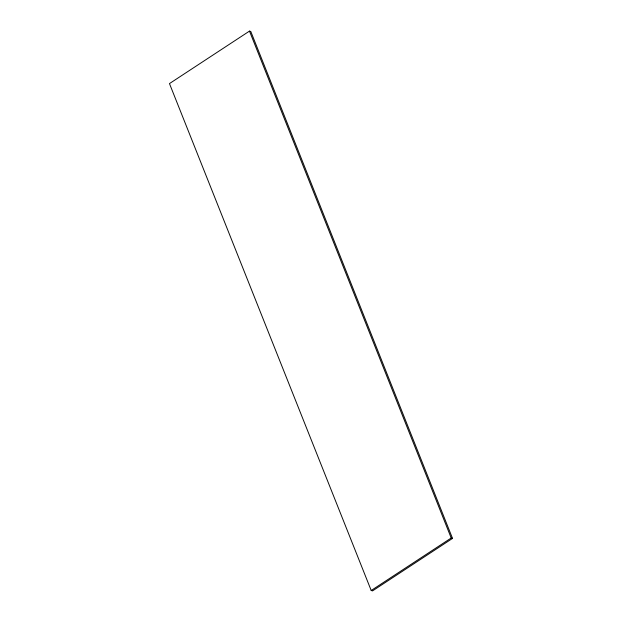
<?xml version="1.0" encoding="UTF-8"?>
<svg xmlns="http://www.w3.org/2000/svg" width="622" height="622" viewBox="0 0 622 622"><rect width="100%" height="100%" fill="white"/><g stroke="black" fill="none" stroke-linecap="round" stroke-linejoin="round"><path stroke-width="0.93" d="M249.484 31.1L169.472 83.589L371.202 590.496L372.516 590.9L452.528 538.411L250.798 31.504L249.484 31.1L451.207 538.007L452.528 538.411M371.202 590.496L451.207 538.007"/></g></svg>
